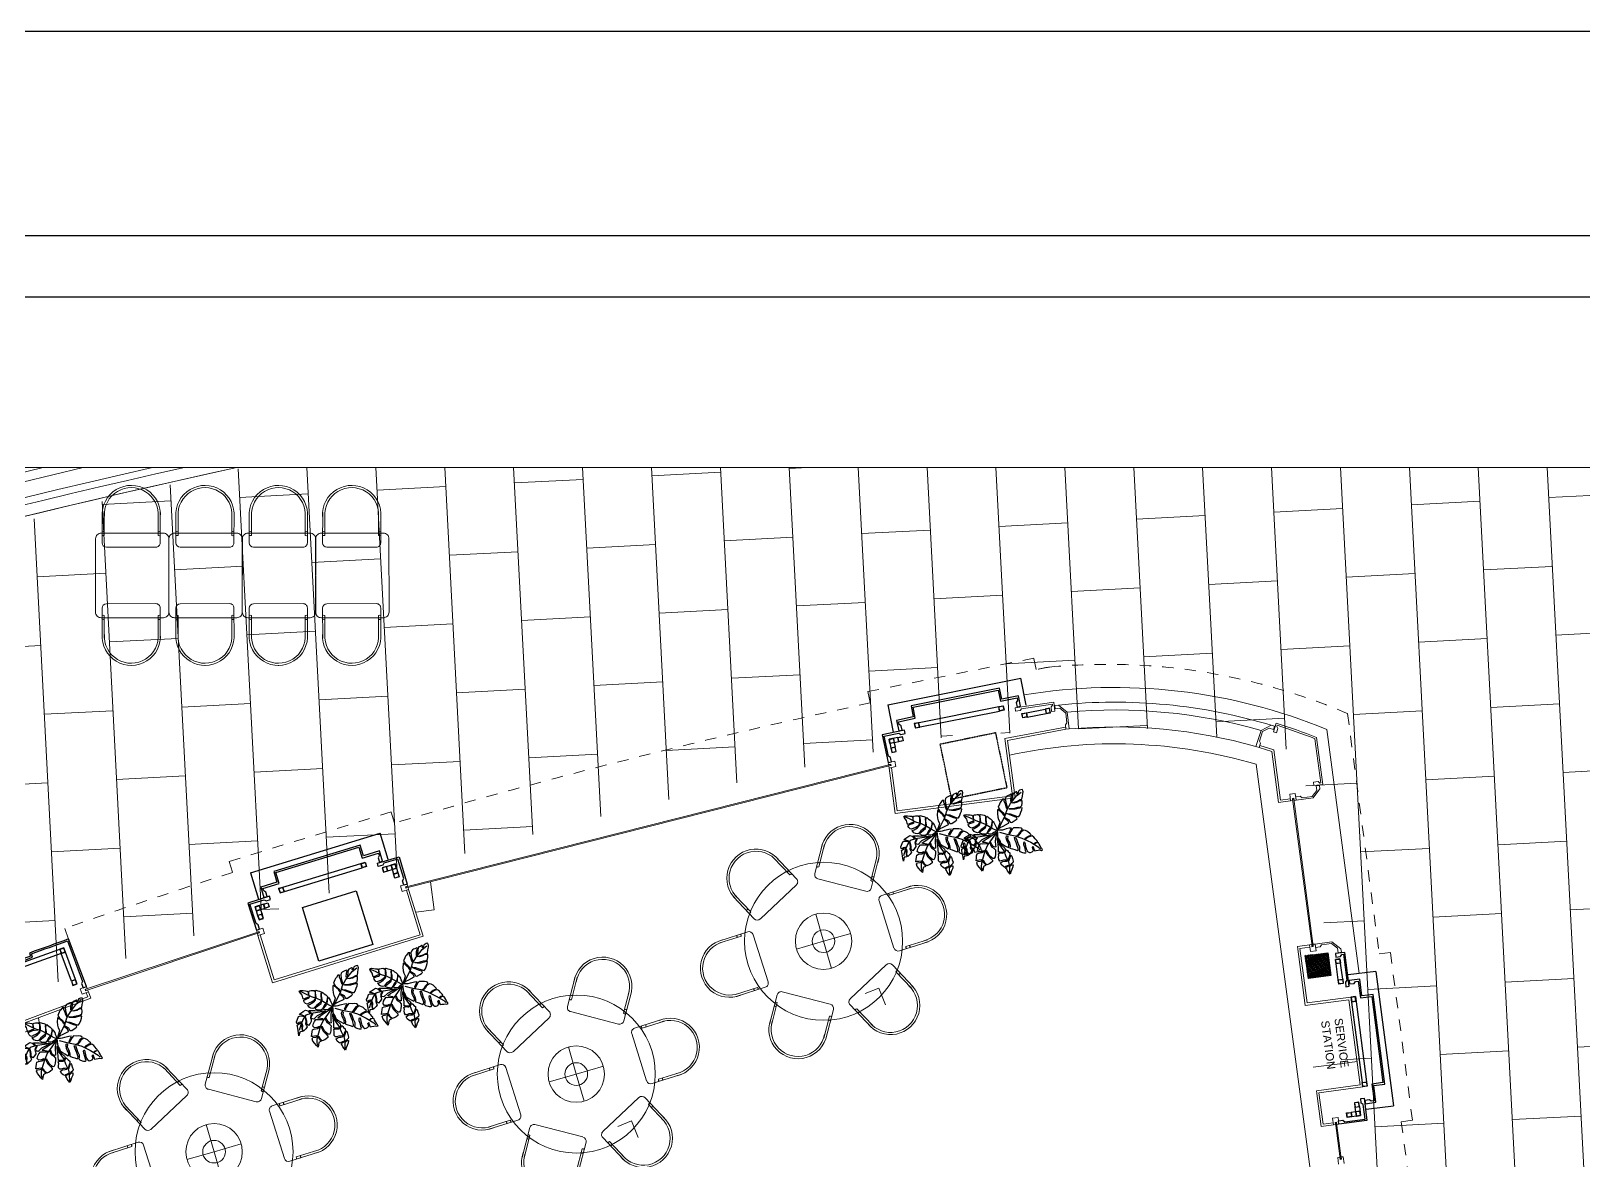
# Model space of a CAD drawing. Header units: millimetres. Extents: x 9159 to 17971, y 10368 to 13314.
# Drawn here: x 14891 to 16267, y 12313 to 13314 of the extents above; entities that cross this region are included whole.
import ezdxf

# ---------------------------------------------------------------- set-up
doc = ezdxf.new("R2010")
doc.units = ezdxf.units.MM
doc.header["$LTSCALE"] = 5
for name, pattern in [('A07 BIRINCI BODRUM KAT PLANI (-7.00)$0$HIDDEN', [0.375, 0.25, -0.125]), ('DUZ', [0]), ('XKITLINE02', [4, 2, -2])]:
    doc.linetypes.add(name, pattern=pattern)
for name, color, linetype, lineweight in [('50 ye 50 kolonlar', 6, 'Continuous', 30), ('ALCIPANEL', 94, 'Continuous', 18), ('anted', 10, 'Continuous', 0), ('Ar-WALL-GYPS', 40, 'Continuous', 0), ('Ar-WINDOW-GLASS', 124, 'Continuous', 5), ('AR-WINDOW-PROFILE', 154, 'Continuous', 13), ('Auto-AhsapMobilya', 34, 'Continuous', 20), ('Auto-Tefris', 32, 'Continuous', 18), ('BEYAZ', 250, 'Continuous', 5), ('FIBROBETON', 1, 'Continuous', 18), ('GRİ', 253, 'Continuous', 5), ('I KOLON', 7, 'Continuous', 25), ('kesit', 7, 'Continuous', 0), ('REV_KLDRM', 25, 'DUZ', 0), ('S-Fibrobeton', 26, 'Continuous', 25), ('S-Karkas', 48, 'Continuous', 25), ('S-Ölçü', 140, 'Continuous', 5), ('SAF_DOSEME-SERAMIK2', 35, 'Continuous', 0), ('SAF_DOSEME-TAS3', 251, 'Continuous', 0), ('SİLME  İZ', 42, 'Continuous', 0), ('YAZI', 250, 'Continuous', 30), ('YOL', 87, 'Continuous', 0)]:
    doc.layers.add(name, color=color, linetype=linetype, lineweight=lineweight)
doc.layers.add('VİTRACONT', color=1, linetype='Continuous')
doc.layers.add('yesil', color=7, linetype='Continuous', true_color=0x6e7e3e)

# ---------------------------------------------------------------- blocks, each defined once
blk = doc.blocks.new('kln2')
at = {"layer": 'S-Fibrobeton'}
blk.add_line((-2307.9, -9774.3, 0), (-2420.9, -9814.8, 0), dxfattribs=at)
blk.add_lwpolyline([(-2328.4, -9776.4), (-2331.7, -9767), (-2317.6, -9761.9), (-2320.8, -9753), (-2323.6, -9754), (-2322.3, -9757.8), (-2320.4, -9758.7), (-2319.5, -9761), (-2333.7, -9766.1), (-2330.3, -9775.5), (-2402.8, -9801.4), (-2406.2, -9792), (-2420.3, -9797.1), (-2421.1, -9794.7), (-2420.2, -9792.8), (-2421.6, -9789), (-2424.4, -9790.1), (-2421.2, -9799), (-2407.1, -9793.9), (-2403.7, -9803.4)], close=True, dxfattribs=at)
at = {"layer": 'S-Fibrobeton', "elevation": 0}
for points in [[(-2307.9, -9774.3), (-2316.1, -9751.2)], [(-2429.1, -9791.7), (-2420.9, -9814.8)]]:
    blk.add_lwpolyline(points, dxfattribs=at)
at = {"layer": 'S-Karkas', "elevation": 0}
for points in [[(-2334.9, -9757.6), (-2406.6, -9783.3)], [(-2333.5, -9761.4), (-2405.3, -9787.1)]]:
    blk.add_lwpolyline(points, dxfattribs=at)
for points in [[(-2334.9, -9757.6), (-2338.7, -9759), (-2337.3, -9762.7), (-2333.5, -9761.4)], [(-2335, -9757.9), (-2338.4, -9759.1), (-2337.2, -9762.5), (-2333.8, -9761.3)], [(-2410.4, -9784.7), (-2406.6, -9783.3), (-2405.3, -9787.1), (-2409, -9788.4)], [(-2410.1, -9784.8), (-2406.7, -9783.6), (-2405.5, -9786.9), (-2408.9, -9788.2)]]:
    blk.add_lwpolyline(points, close=True, dxfattribs=at)
blk = doc.blocks.new('asdasd')
at = {"layer": 'S-Fibrobeton'}
blk.add_lwpolyline([(-4008.7, -9129.7), (-4027.4, -9136.9), (-4018.4, -9160.3), (-4015.6, -9159.2), (-4017, -9155.5), (-4019, -9154.6), (-4025.5, -9137.8), (-4013.3, -9133.1), (-4011.4, -9134), (-4007.6, -9132.5)], close=True, dxfattribs=at)
at = {"layer": 'S-Karkas'}
for points in [[(-4013.4, -9136.9), (-4020.9, -9139.8), (-4018.1, -9147.3)], [(-4012, -9140.7), (-4015.8, -9142.1), (-4014.3, -9145.9)]]:
    blk.add_lwpolyline(points, dxfattribs=at)
for points in [[(-4020.9, -9139.8), (-4017.2, -9138.4), (-4015.8, -9142.1), (-4019.5, -9143.5)], [(-4020.7, -9139.9), (-4017.3, -9138.6), (-4016, -9142), (-4019.4, -9143.3)], [(-4018.1, -9147.3), (-4016.6, -9151), (-4012.9, -9149.6), (-4014.3, -9145.9)], [(-4017.8, -9147.4), (-4016.5, -9150.8), (-4013.1, -9149.5), (-4014.4, -9146.1)], [(-4013.4, -9136.9), (-4009.7, -9135.5), (-4008.3, -9139.2), (-4012, -9140.7)], [(-4013.2, -9137), (-4009.8, -9135.7), (-4008.5, -9139.1), (-4011.9, -9140.4)]]:
    blk.add_lwpolyline(points, close=True, dxfattribs=at)
blk = doc.blocks.new('kln3')
at = {"layer": 'S-Fibrobeton'}
blk.add_lwpolyline([(-4170.3, -9063), (-4169.6, -9066.3), (-4160.8, -9064.5), (-4161.4, -9061.3, 0.000641), (-4128.1, -9054.5), (-4120, -9091.9), (-4121.1, -9093.7), (-4120.3, -9097.6), (-4117.3, -9097), (-4126.9, -9053, -0.000715), (-4163.1, -9060.4), (-4162.5, -9063.3), (-4168.4, -9064.5), (-4169, -9061.6, -0.000715), (-4205.3, -9068.8), (-4195.8, -9112.8), (-4192.8, -9112.2), (-4193.7, -9108.2), (-4195.5, -9107.1), (-4203.6, -9069.6, 0.000641), (-4170.3, -9063)], format="xyb", dxfattribs=at)
at = {"layer": 'S-Karkas'}
for points in [[(-4193.8, -9072.5), (-4136, -9060.9)], [(-4135.2, -9064.9), (-4193, -9076.5)], [(-4129.8, -9090.3), (-4135.2, -9064.9)], [(-4125.9, -9089.5), (-4131.3, -9064.1)], [(-4191.5, -9102.7), (-4196.9, -9077.3)], [(-4187.6, -9101.9), (-4193, -9076.5)]]:
    blk.add_lwpolyline(points, dxfattribs=at)
for points in [[(-4135.2, -9064.9), (-4131.3, -9064.1), (-4132.1, -9060.2), (-4136, -9060.9)], [(-4135.1, -9064.6), (-4131.6, -9063.9), (-4132.2, -9060.4), (-4135.8, -9061.1)], [(-4193, -9076.5), (-4196.9, -9077.3), (-4197.7, -9073.4), (-4193.8, -9072.5)], [(-4193.2, -9076.3), (-4196.8, -9077), (-4197.5, -9073.5), (-4194, -9072.8)], [(-4129.1, -9094.2), (-4125.2, -9093.5), (-4125.9, -9089.5), (-4129.8, -9090.3)], [(-4128.9, -9094), (-4125.4, -9093.3), (-4126.1, -9089.8), (-4129.6, -9090.5)], [(-4190.8, -9106.6), (-4186.8, -9105.8), (-4187.6, -9101.9), (-4191.5, -9102.7)], [(-4190.6, -9106.4), (-4187.1, -9105.7), (-4187.8, -9102.2), (-4191.3, -9102.8)]]:
    blk.add_lwpolyline(points, close=True, dxfattribs=at)
blk = doc.blocks.new('A$C6F62438A')
at = {"layer": 'I KOLON', "linetype": 'ByBlock', "ltscale": 0.2}
h = blk.add_hatch(dxfattribs=at)
h.set_pattern_fill('ANSI36', color=0, scale=0.003, angle=-1.4967)
h.set_pattern_definition([(43.50327750082, (-539004.474258, -4528950.979241), (0.005533455126696, 0.018383517778797), [0.0238125, -0.0047625, 0, -0.0047625])])
h.paths.add_polyline_path([(0, -0.001), (0.005, 0.199), (0.205, 0.194), (0.2, -0.006)])
at = {"color": 5, "linetype": 'ByBlock', "ltscale": 0.2}
blk.add_line((0.15, -0.008), (0.15, -0.009), dxfattribs=at)
at = {"layer": 'I KOLON', "color": 0, "linetype": 'ByBlock', "ltscale": 0.2}
for p, q in [((0, -0.001), (0.005, 0.199)), ((0.005, 0.199), (0.205, 0.194)), ((0.205, 0.194), (0.2, -0.006)), ((0, 0), (0.001, 0.025)), ((0.2, -0.006), (0, -0.001))]:
    blk.add_line(p, q, dxfattribs=at)
blk = doc.blocks.new('RT2')
at = {"layer": 'Auto-Tefris'}
for p, q in [((142.9, -17093.6), (115, -17118.6)), ((137.9, -17101.6), (116.8, -17120.5)), ((190.6, -17139), (150.3, -17094)), ((162.7, -17171), (190.2, -17146.5)), ((114.3, -17166.7), (114.4, -17166.8)), ((114.4, -17166.8), (114.3, -17166.7)), ((161.1, -17169), (181.7, -17150.5))]:
    blk.add_line(p, q, dxfattribs=at)
for centre, radius, start, end in [((146.4, -17097.5), 5.25, 41.8311, 131.8311), ((131.5, -17105.6), 2.58, 11.2162, 72.446), ((135.4, -17102.1), 2.58, 11.2162, 72.446), ((140.8, -17143), 35.6, 127.0222, 315.6258), ((140.8, -17143), 32.9, 127.0222, 315.6258), ((186.7, -17142.6), 5.25, 311.8311, 41.8311), ((177, -17156.5), 2.58, 11.2162, 72.446), ((180.9, -17153), 2.58, 11.2162, 72.446)]:
    blk.add_arc(centre, radius, start, end, dxfattribs=at)
blk = doc.blocks.new('gfdgfwe')
at = {"layer": 'Auto-AhsapMobilya'}
blk.add_lwpolyline([(160010.9, -77794.1), (160031.9, -77743.3, 0.414214), (160029.2, -77736.8), (159969.2, -77711.9, 0.414214), (159962.7, -77714.6), (159941.6, -77765.4, 0.414214), (159944.3, -77772), (160004.4, -77796.8, 0.414214)], format="xyb", close=True, dxfattribs=at)
blk = doc.blocks.new('A$C2F3B726D')
for p, q in [((-0.232, 0.073), (-0.27, 0.083)), ((-0.183, 0.057), (-0.232, 0.073)), ((-0.141, 0.05), (-0.183, 0.057)), ((-0.109, 0.041), (-0.141, 0.05)), ((-0.056, 0.02), (-0.109, 0.041)), ((-0.023, 0.009), (-0.056, 0.02))]:
    blk.add_line(p, q)
for points in [[(0.12, 0.338), (0.108, 0.334), (0.101, 0.329), (0.093, 0.322), (0.092, 0.312), (0.09, 0.298), (0.085, 0.299), (0.085, 0.31), (0.082, 0.315), (0.078, 0.314), (0.069, 0.306), (0.059, 0.301), (0.055, 0.293), (0.055, 0.276), (0.055, 0.253), (0.055, 0.24), (0.051, 0.236), (0.049, 0.243), (0.047, 0.266), (0.049, 0.289), (0.044, 0.292), (0.032, 0.283), (0.023, 0.278), (0.014, 0.272), (0.008, 0.263), (0.006, 0.249), (0.013, 0.227), (0.021, 0.208), (0.031, 0.189), (0.03, 0.181), (0.025, 0.185), (0.02, 0.196), (0.012, 0.212), (0, 0.233), (-0.002, 0.247), (-0.014, 0.245), (-0.023, 0.227), (-0.028, 0.218), (-0.031, 0.206), (-0.038, 0.182), (-0.022, 0.165), (-0.008, 0.157), (0.01, 0.144), (0.016, 0.133), (0.018, 0.125), (0.013, 0.129), (0.005, 0.14), (-0.011, 0.15), (-0.029, 0.162), (-0.037, 0.165), (-0.038, 0.158), (-0.035, 0.135), (-0.029, 0.11), (-0.021, 0.092), (-0.009, 0.076), (-0.009, 0.063), (-0.017, 0.02), (0.001, 0.037), (0.021, 0.05), (0.057, 0.077), (0.057, 0.08), (0.048, 0.093), (0.026, 0.105), (0.021, 0.116), (0.029, 0.112), (0.053, 0.103), (0.067, 0.086), (0.076, 0.086), (0.078, 0.085), (0.081, 0.088), (0.096, 0.101), (0.108, 0.111), (0.114, 0.119), (0.108, 0.128), (0.09, 0.131), (0.069, 0.135), (0.043, 0.141), (0.032, 0.145), (0.036, 0.146), (0.057, 0.147), (0.085, 0.141), (0.114, 0.135), (0.124, 0.136), (0.13, 0.148), (0.134, 0.171), (0.138, 0.189), (0.138, 0.204), (0.121, 0.2), (0.09, 0.186), (0.064, 0.182), (0.046, 0.18), (0.047, 0.186), (0.066, 0.187), (0.085, 0.194), (0.107, 0.204), (0.126, 0.21), (0.134, 0.22), (0.134, 0.237), (0.131, 0.256), (0.111, 0.252), (0.095, 0.24), (0.073, 0.23), (0.06, 0.23), (0.075, 0.237), (0.098, 0.248), (0.116, 0.262), (0.128, 0.266), (0.128, 0.289), (0.128, 0.309), (0.128, 0.322), (0.124, 0.329)], [(-0.278, 0.085), (-0.271, 0.09), (-0.263, 0.093), (-0.25, 0.093), (-0.233, 0.094), (-0.22, 0.095), (-0.213, 0.09), (-0.21, 0.08), (-0.207, 0.068), (-0.202, 0.067), (-0.205, 0.076), (-0.207, 0.087), (-0.206, 0.097), (-0.202, 0.099), (-0.192, 0.102), (-0.182, 0.105), (-0.174, 0.106), (-0.163, 0.099), (-0.159, 0.081), (-0.157, 0.067), (-0.154, 0.055), (-0.148, 0.057), (-0.152, 0.075), (-0.157, 0.092), (-0.161, 0.103), (-0.162, 0.108), (-0.159, 0.11), (-0.144, 0.108), (-0.131, 0.107), (-0.119, 0.105), (-0.118, 0.089), (-0.114, 0.07), (-0.11, 0.055), (-0.109, 0.046), (-0.104, 0.042), (-0.102, 0.047), (-0.106, 0.063), (-0.111, 0.078), (-0.113, 0.091), (-0.109, 0.103), (-0.102, 0.1), (-0.093, 0.093), (-0.081, 0.088), (-0.067, 0.078), (-0.065, 0.06), (-0.067, 0.039), (-0.064, 0.026), (-0.061, 0.032), (-0.061, 0.042), (-0.062, 0.056), (-0.061, 0.064), (-0.062, 0.071), (-0.058, 0.071), (-0.052, 0.065), (-0.042, 0.053), (-0.036, 0.042), (-0.027, 0.029), (-0.019, 0.014), (-0.028, 0.002), (-0.04, -0.008), (-0.048, -0.017), (-0.058, -0.022), (-0.073, -0.024), (-0.083, -0.021), (-0.081, -0.012), (-0.072, 0.002), (-0.067, 0.011), (-0.067, 0.017), (-0.076, 0.017), (-0.081, 0.008), (-0.088, -0.015), (-0.093, -0.025), (-0.099, -0.03), (-0.111, -0.031), (-0.126, -0.031), (-0.136, -0.03), (-0.142, -0.022), (-0.134, -0.01), (-0.118, 0.007), (-0.106, 0.02), (-0.104, 0.031), (-0.108, 0.035), (-0.115, 0.022), (-0.126, 0.01), (-0.137, 0), (-0.146, -0.014), (-0.152, -0.024), (-0.16, -0.027), (-0.174, -0.026), (-0.185, -0.023), (-0.2, -0.008), (-0.188, -0.001), (-0.166, 0.018), (-0.156, 0.03), (-0.151, 0.038), (-0.15, 0.046), (-0.157, 0.044), (-0.164, 0.031), (-0.178, 0.017), (-0.191, 0.01), (-0.206, 0), (-0.218, 0.002), (-0.227, 0.009), (-0.233, 0.016), (-0.236, 0.025), (-0.22, 0.035), (-0.205, 0.043), (-0.196, 0.052), (-0.201, 0.055), (-0.212, 0.048), (-0.222, 0.042), (-0.236, 0.032), (-0.242, 0.033), (-0.245, 0.041), (-0.253, 0.059), (-0.264, 0.07), (-0.275, 0.081)], [(0.335, -0.08), (0.328, -0.072), (0.32, -0.064), (0.313, -0.053), (0.304, -0.042), (0.298, -0.034), (0.288, -0.034), (0.278, -0.038), (0.268, -0.049), (0.267, -0.044), (0.274, -0.034), (0.288, -0.031), (0.288, -0.024), (0.282, -0.018), (0.268, -0.007), (0.257, 0.002), (0.243, 0.01), (0.229, 0.004), (0.216, -0.003), (0.207, -0.012), (0.2, -0.021), (0.193, -0.018), (0.202, -0.007), (0.211, 0.001), (0.222, 0.008), (0.229, 0.012), (0.234, 0.018), (0.226, 0.023), (0.205, 0.037), (0.189, 0.042), (0.176, 0.044), (0.158, 0.027), (0.151, 0.01), (0.14, -0.006), (0.131, -0.005), (0.142, 0.006), (0.148, 0.023), (0.157, 0.036), (0.164, 0.045), (0.163, 0.051), (0.153, 0.055), (0.138, 0.055), (0.121, 0.052), (0.098, 0.049), (0.09, 0.037), (0.081, 0.015), (0.077, -0.004), (0.072, 0.006), (0.079, 0.028), (0.083, 0.036), (0.085, 0.041), (0.082, 0.044), (0.066, 0.04), (0.046, 0.032), (0.034, 0.027), (0.019, 0.02), (0.008, 0.017), (-0.019, 0.013), (-0.014, -0.006), (-0.009, -0.032), (-0.001, -0.047), (0.011, -0.06), (0.019, -0.075), (0.036, -0.084), (0.055, -0.092), (0.083, -0.101), (0.086, -0.095), (0.083, -0.079), (0.072, -0.065), (0.062, -0.05), (0.056, -0.032), (0.055, -0.018), (0.06, -0.016), (0.065, -0.019), (0.065, -0.038), (0.077, -0.055), (0.085, -0.066), (0.093, -0.087), (0.094, -0.103), (0.113, -0.106), (0.132, -0.109), (0.151, -0.114), (0.156, -0.108), (0.155, -0.097), (0.142, -0.071), (0.133, -0.055), (0.125, -0.042), (0.116, -0.022), (0.123, -0.018), (0.135, -0.038), (0.146, -0.06), (0.162, -0.083), (0.165, -0.099), (0.164, -0.112), (0.171, -0.118), (0.191, -0.122), (0.2, -0.123), (0.215, -0.121), (0.218, -0.116), (0.211, -0.105), (0.205, -0.087), (0.193, -0.065), (0.19, -0.051), (0.19, -0.042), (0.195, -0.043), (0.2, -0.055), (0.207, -0.074), (0.216, -0.095), (0.227, -0.108), (0.242, -0.114), (0.25, -0.112), (0.261, -0.105), (0.268, -0.094), (0.258, -0.074), (0.263, -0.066), (0.267, -0.078), (0.274, -0.089), (0.279, -0.096), (0.289, -0.092), (0.304, -0.088), (0.313, -0.084), (0.326, -0.085)], [(-0.231, -0.241), (-0.238, -0.221), (-0.244, -0.203), (-0.253, -0.176), (-0.256, -0.166), (-0.241, -0.151), (-0.23, -0.146), (-0.228, -0.14), (-0.235, -0.141), (-0.245, -0.145), (-0.253, -0.153), (-0.261, -0.153), (-0.265, -0.141), (-0.261, -0.128), (-0.256, -0.101), (-0.248, -0.096), (-0.231, -0.093), (-0.216, -0.094), (-0.212, -0.091), (-0.218, -0.089), (-0.238, -0.085), (-0.25, -0.085), (-0.248, -0.079), (-0.239, -0.071), (-0.226, -0.06), (-0.212, -0.047), (-0.194, -0.05), (-0.179, -0.061), (-0.167, -0.062), (-0.173, -0.057), (-0.185, -0.052), (-0.185, -0.045), (-0.175, -0.043), (-0.143, -0.038), (-0.088, -0.034), (-0.061, -0.032), (-0.089, -0.052), (-0.12, -0.074), (-0.141, -0.103), (-0.158, -0.102), (-0.162, -0.088), (-0.155, -0.068), (-0.158, -0.065), (-0.166, -0.079), (-0.167, -0.097), (-0.161, -0.11), (-0.157, -0.122), (-0.163, -0.138), (-0.173, -0.155), (-0.187, -0.147), (-0.191, -0.125), (-0.2, -0.102), (-0.207, -0.097), (-0.203, -0.112), (-0.197, -0.13), (-0.196, -0.146), (-0.188, -0.158), (-0.181, -0.167), (-0.188, -0.182), (-0.197, -0.195), (-0.203, -0.203), (-0.212, -0.19), (-0.215, -0.164), (-0.222, -0.151), (-0.224, -0.161), (-0.218, -0.186), (-0.215, -0.197), (-0.209, -0.207), (-0.223, -0.211), (-0.23, -0.213)], [(-0.009, -0.043), (0.009, -0.078), (0.026, -0.089), (0.056, -0.109), (0.061, -0.117), (0.061, -0.123), (0.058, -0.134), (0.063, -0.139), (0.067, -0.126), (0.071, -0.119), (0.079, -0.124), (0.086, -0.131), (0.099, -0.138), (0.102, -0.153), (0.099, -0.167), (0.096, -0.183), (0.098, -0.196), (0.104, -0.19), (0.104, -0.179), (0.107, -0.163), (0.11, -0.155), (0.116, -0.16), (0.124, -0.177), (0.133, -0.195), (0.132, -0.207), (0.121, -0.22), (0.11, -0.234), (0.118, -0.233), (0.125, -0.223), (0.136, -0.221), (0.137, -0.238), (0.132, -0.258), (0.128, -0.276), (0.124, -0.294), (0.101, -0.273), (0.094, -0.261), (0.088, -0.256), (0.091, -0.245), (0.101, -0.239), (0.104, -0.231), (0.094, -0.236), (0.083, -0.243), (0.079, -0.25), (0.067, -0.245), (0.054, -0.237), (0.043, -0.222), (0.057, -0.209), (0.075, -0.204), (0.088, -0.201), (0.088, -0.194), (0.075, -0.197), (0.06, -0.199), (0.045, -0.207), (0.036, -0.209), (0.026, -0.199), (0.022, -0.182), (0.022, -0.171), (0.017, -0.157), (0.025, -0.149), (0.044, -0.148), (0.053, -0.146), (0.053, -0.141), (0.044, -0.143), (0.025, -0.144), (0.016, -0.146), (0.011, -0.117), (0.004, -0.089), (-0.006, -0.059)]]:
    blk.add_lwpolyline(points, close=True)
for points in [[(-0.006, 0.035), (0.023, 0.122), (0.031, 0.174), (0.049, 0.223), (0.085, 0.286), (0.115, 0.318)], [(0, 0), (0.057, -0.006), (0.12, -0.008), (0.171, -0.017), (0.24, -0.038), (0.3, -0.063), (0.318, -0.075)], [(-0.085, -0.04), (-0.122, -0.051), (-0.167, -0.065), (-0.205, -0.083), (-0.22, -0.115), (-0.23, -0.159), (-0.235, -0.202)], [(-0.02, -0.001), (-0.021, -0.026), (-0.022, -0.049), (-0.02, -0.072), (-0.014, -0.096), (-0.011, -0.111), (-0.017, -0.114), (-0.033, -0.108), (-0.043, -0.097), (-0.051, -0.083), (-0.058, -0.088), (-0.052, -0.099), (-0.041, -0.114), (-0.023, -0.121), (-0.008, -0.133), (-0.006, -0.15), (-0.004, -0.167), (-0.005, -0.183), (-0.01, -0.197), (-0.02, -0.198), (-0.046, -0.182), (-0.06, -0.164), (-0.073, -0.147), (-0.078, -0.153), (-0.07, -0.168), (-0.057, -0.183), (-0.034, -0.2), (-0.02, -0.211), (-0.019, -0.222), (-0.029, -0.233), (-0.038, -0.241), (-0.055, -0.251), (-0.07, -0.242), (-0.082, -0.226), (-0.091, -0.224), (-0.088, -0.233), (-0.074, -0.244), (-0.062, -0.253), (-0.064, -0.257), (-0.078, -0.267), (-0.079, -0.286), (-0.079, -0.303), (-0.092, -0.292), (-0.106, -0.28), (-0.123, -0.265), (-0.131, -0.248), (-0.127, -0.238), (-0.107, -0.232), (-0.096, -0.227), (-0.1, -0.221), (-0.117, -0.227), (-0.13, -0.23), (-0.139, -0.233), (-0.139, -0.215), (-0.14, -0.197), (-0.139, -0.182), (-0.129, -0.175), (-0.104, -0.167), (-0.094, -0.159), (-0.091, -0.151), (-0.099, -0.155), (-0.11, -0.162), (-0.127, -0.165), (-0.14, -0.155), (-0.139, -0.135), (-0.133, -0.12), (-0.125, -0.103), (-0.113, -0.102), (-0.088, -0.097), (-0.071, -0.096), (-0.076, -0.092), (-0.091, -0.091), (-0.11, -0.092), (-0.114, -0.088), (-0.108, -0.082), (-0.096, -0.071), (-0.082, -0.058), (-0.02, -0.001)], [(-0.026, -0.012), (-0.046, -0.054), (-0.071, -0.103), (-0.085, -0.153), (-0.092, -0.2), (-0.097, -0.245), (-0.094, -0.272), (-0.085, -0.292)], [(0.006, -0.082), (0.053, -0.13), (0.071, -0.162), (0.1, -0.204), (0.111, -0.24), (0.119, -0.283)]]:
    blk.add_lwpolyline(points)
for radius, start, end in [(0.152, 66.8462, 69.1635), (0.152, 207.3985, 208.1983), (0.11, 197.9998, 201.2591), (0.11, 239.4978, 242.4297), (0.11, 256.133, 263.4421)]:
    blk.add_arc((-0.022, 0.003), radius, start, end)

msp = doc.modelspace()

# ---------------------------------------------------------------- linework, layer by layer
at = {"layer": '50 ye 50 kolonlar', "color": 6, "linetype": 'A07 BIRINCI BODRUM KAT PLANI (-7.00)$0$HIDDEN', "ltscale": 0.2}
msp.add_lwpolyline([(15696.86, 12682.23), (15745.82, 12692.36), (15755.94, 12643.39), (15706.98, 12633.27)], close=True, dxfattribs=at)
msp.add_lwpolyline([(15696.86, 12682.23), (15745.82, 12692.36), (15755.94, 12643.39), (15706.98, 12633.27)], close=True, dxfattribs=at)
at = {"layer": '50 ye 50 kolonlar', "color": 6}
msp.add_lwpolyline([(15131.75, 12537.53), (15179.53, 12552.27), (15194.26, 12504.49), (15146.49, 12489.76)], close=True, dxfattribs=at)
msp.add_lwpolyline([(15131.75, 12537.53), (15179.53, 12552.27), (15194.26, 12504.49), (15146.49, 12489.76)], close=True, dxfattribs=at)
at = {"layer": 'ALCIPANEL'}
for p, q in [((15807.99, 12697.25), (15754.23, 12687.04)), ((15760.91, 12636.33, 2.95), (15754.23, 12687.04, -16.77)), ((15808.23, 12695.26), (15756.46, 12685.43)), ((15763.15, 12634.61, 3.72), (15756.46, 12685.43, -16.04)), ((15990.55, 12675.57), (15979.44, 12679.06)), ((15992.37, 12677.09), (15980.04, 12680.97)), ((15990.55, 12675.57, 0), (15996.52, 12630.38, 0)), ((15992.37, 12677.09), (15998.24, 12632.62)), ((15657.08, 12620.65, 15.67), (15651.78, 12660.94, 0)), ((15658.81, 12622.89, 14.9), (15653.76, 12661.2, 0)), ((15976.92, 12664.25, 0), (16055.66, 12073.2, 0)), ((15763.15, 12634.61, 4.19), (15657.08, 12620.65, -37.06)), ((15760.91, 12636.33, 3.42), (15658.81, 12622.89, -36.29)), ((16007.31, 12631.8), (15996.52, 12630.38)), ((16007.05, 12633.78), (15998.24, 12632.62)), ((15224, 12552.79), (15236.2, 12513.24)), ((15225.91, 12553.38), (15238.7, 12511.92)), ((15092.44, 12512.64), (15105.35, 12470.79)), ((15094.35, 12513.23), (15106.67, 12473.29)), ((15238.7, 12511.92), (15105.35, 12470.79)), ((15236.2, 12513.24), (15106.67, 12473.29)), ((16024.09, 12504.35), (16013.27, 12502.93)), ((16013.27, 12502.93), (16020.19, 12450.54, 0)), ((16024.35, 12502.37), (16015.51, 12501.21)), ((16015.51, 12501.21), (16021.91, 12452.79)), ((14944.25, 12457), (14869.29, 12429.06)), ((14941.68, 12458.17), (14870.47, 12431.63)), ((14940.28, 12461.92), (14941.68, 12458.17)), ((14942.16, 12462.62), (14944.25, 12457)), ((16058.99, 12455.67, 0), (16020.19, 12450.54, 0)), ((16060.71, 12457.92, 0), (16021.91, 12452.79)), ((16058.99, 12455.67, 0), (16068.93, 12380.14, 0)), ((16060.71, 12457.92, 0), (16071.17, 12378.42, 0)), ((16068.93, 12380.14, 0), (16030.17, 12375.02)), ((16030.17, 12375.02), (16034.36, 12343.31)), ((16071.17, 12378.42, 0), (16032.42, 12373.3, 0)), ((16032.42, 12373.3, 0), (16036.09, 12345.56)), ((16045.22, 12344.74), (16034.36, 12343.31)), ((16044.95, 12346.72), (16036.09, 12345.56))]:
    msp.add_line(p, q, dxfattribs=at)
at = {"layer": 'anted', "ltscale": 3}
msp.add_lwpolyline([(16744.25, 12927.16), (16744.25, 10608.73), (13273.39, 10608.73), (13273.39, 12927.16)], close=True, dxfattribs=at)
msp.add_lwpolyline([(16744.25, 12927.16), (16744.25, 10608.73), (13273.39, 10608.73), (13273.39, 12927.16)], close=True, dxfattribs=at)
at = {"layer": 'Ar-WALL-GYPS'}
for p, q in [((16020.44, 12494.44), (16023.05, 12474.69)), ((16025.97, 12504.6), (16024.09, 12504.35))]:
    msp.add_line(p, q, dxfattribs=at)
at = {"layer": 'Ar-WINDOW-GLASS'}
for p, q in [((15652.63, 12664.17, 0), (15223.63, 12555.82, 0)), ((15652.84, 12663.19, 0), (15223.92, 12554.86, 0)), ((15652.63, 12664.17, 0), (15652.84, 12663.19, 0)), ((16010.1, 12633.68), (16009.1, 12633.55)), ((16009.1, 12633.55), (16026.27, 12503.13)), ((16010.1, 12633.68), (16027.26, 12503.26)), ((15223.92, 12554.86, 0), (15223.63, 12555.82)), ((15093.04, 12515.93), (14939.71, 12464.89)), ((14940.06, 12463.95), (15093.32, 12514.97)), ((15093.32, 12514.97), (15093.04, 12515.93)), ((16027.26, 12503.26), (16026.27, 12503.13)), ((14939.71, 12464.89), (14940.06, 12463.95)), ((16047.99, 12346.62), (16047, 12346.49)), ((16051.18, 12314.73), (16047, 12346.49)), ((16047.99, 12346.62), (16052.17, 12314.86)), ((16052.17, 12314.86), (16051.18, 12314.73))]:
    msp.add_line(p, q, dxfattribs=at)
at = {"layer": 'AR-WINDOW-PROFILE'}
msp.add_line((16052.34, 12314.38), (16051.15, 12314.22), dxfattribs=at)
at = {"layer": 'AR-WINDOW-PROFILE', "elevation": 0}
msp.add_lwpolyline([(15656.62, 12667.07), (15650.75, 12665.83), (15651.14, 12663.97), (15653.1, 12664.39), (15653.35, 12663.21), (15651.39, 12662.8), (15651.78, 12660.94), (15657.65, 12662.18), (15656.62, 12667.07)], close=True, dxfattribs=at)
at = {"layer": 'AR-WINDOW-PROFILE'}
for points in [[(16011.49, 12638.4), (16012.27, 12632.45), (16010.39, 12632.21), (16010.13, 12634.19), (16008.94, 12634.03), (16009.2, 12632.05), (16007.31, 12631.8), (16006.53, 12637.75), (16011.49, 12638.4)], [(15220.16, 12551.69), (15225.91, 12553.38), (15225.38, 12555.2), (15223.46, 12554.64), (15223.12, 12555.79), (15225.04, 12556.35), (15224.5, 12558.18), (15218.75, 12556.48), (15220.16, 12551.69)], [(15098.2, 12514.33), (15092.44, 12512.64), (15091.91, 12514.46), (15093.83, 12515.03), (15093.49, 12516.18), (15091.57, 12515.62), (15091.03, 12517.44), (15096.79, 12519.13), (15098.2, 12514.33)], [(16029.83, 12499.06), (16029.05, 12505), (16027.16, 12504.76), (16027.42, 12502.77), (16026.23, 12502.62), (16025.97, 12504.6), (16024.09, 12504.35), (16024.87, 12498.4), (16029.83, 12499.06)], [(14936.54, 12460.52), (14942.16, 12462.62), (14941.49, 12464.4), (14939.62, 12463.7), (14939.2, 12464.82), (14941.08, 12465.52), (14940.41, 12467.3), (14934.79, 12465.21), (14936.54, 12460.52)], [(16049.39, 12351.34), (16050.17, 12345.39), (16048.29, 12345.14), (16048.03, 12347.13), (16046.84, 12346.97), (16047.1, 12344.99), (16045.22, 12344.74), (16044.43, 12350.69), (16049.39, 12351.34)]]:
    msp.add_lwpolyline(points, close=True, dxfattribs=at)
msp.add_lwpolyline([(16054.74, 12310.66), (16053.96, 12316.61), (16052.08, 12316.36), (16052.34, 12314.38), (16051.15, 12314.22), (16050.89, 12316.21), (16049, 12315.96), (16049.79, 12310.01)], dxfattribs=at)
at = {"layer": 'BEYAZ'}
for p, q in [((16027.43, 12395.8), (16053.18, 12399.19)), ((16053.18, 12399.19), (16066.2, 12400.9))]:
    msp.add_line(p, q, dxfattribs=at)
for points in [[(15232.15, 12533.18), (15248.53, 12535.34), (15245.25, 12560.24)], [(15630.26, 12461.15), (15642.45, 12466), (15648.37, 12451.13)], [(15411.14, 12343.5), (15423.33, 12348.35), (15429.24, 12333.48)]]:
    msp.add_lwpolyline(points, dxfattribs=at)
at = {"layer": 'FIBROBETON'}
msp.add_line((16030.29, 12688.02), (16035.76, 12646.43), dxfattribs=at)
for points in [[(16067.91, 12478.86), (16039.44, 12695.1, 0.13964), (15771.09, 12725.71)], [(15991.06, 12698.59, 0.0999652), (15801.52, 12716.73)], [(15981.08, 12694.27, 0.0920282), (15809.45, 12710.51, 0.0918938)], [(16028.94, 12686.96, 0.0172489), (15995.39, 12698.8), (15995.09, 12697.84), (15996.08, 12695.96), (15994.89, 12692.14), (15992.03, 12693.04), (15994.4, 12700.68, -0.0188305), (16030.29, 12688.02, -0.0120854)], [(15976.58, 12679.96, 0.0915469), (15811.21, 12695.61)], [(16028.95, 12686.95, -0.0000018), (16028.95, 12686.95, -0.0000018)], [(15976.92, 12664.25, 0.1256431), (15758.17, 12672.43, 0.0915469)]]:
    msp.add_lwpolyline(points, format="xyb", dxfattribs=at)
for points in [[(15796.25, 12717.58), (15796.36, 12716.63), (15795.05, 12715.18), (15795.51, 12711.02), (15798.49, 12711.37), (15797.56, 12719.29), (15763.23, 12714.17), (15763.68, 12711.21), (15767.63, 12711.82), (15768.88, 12713.51), (15796.25, 12717.58)], [(16028.91, 12686.97), (16034.08, 12647.72), (16033.24, 12647.61), (16031.67, 12648.91), (16027.56, 12648.37), (16027.95, 12645.4), (16035.76, 12646.43)]]:
    msp.add_lwpolyline(points, dxfattribs=at)
for points in [[(15811.21, 12695.61), (15809.45, 12710.51), (15801.52, 12716.73), (15798.41, 12716.37), (15798.76, 12713.39), (15802.76, 12713.86), (15808.04, 12709.71), (15809.07, 12700.89), (15807.76, 12699.23), (15808.23, 12695.26)], [(15976.58, 12679.96), (15981.08, 12694.27), (15990.04, 12698.91), (15993.03, 12697.97), (15992.13, 12695.11), (15988.29, 12696.32), (15982.32, 12693.23), (15979.66, 12684.76), (15980.64, 12682.88), (15979.44, 12679.06)], [(16012.27, 12632.45), (16027.15, 12634.41), (16033.26, 12642.43), (16032.85, 12645.54), (16029.88, 12645.15), (16030.4, 12641.16), (16026.33, 12635.82), (16017.53, 12634.66), (16015.85, 12635.95), (16011.88, 12635.43)], [(16029.05, 12505), (16043.92, 12506.96), (16051.9, 12500.8), (16052.31, 12497.69), (16049.34, 12497.3), (16048.81, 12501.29), (16043.5, 12505.39), (16034.69, 12504.23), (16033.4, 12502.55), (16029.44, 12502.03)]]:
    msp.add_lwpolyline(points, close=True, dxfattribs=at)
at = {"layer": 'GRİ'}
msp.add_lwpolyline([(14839.12, 12427.35), (14839.95, 12421.03), (14899.44, 12428.86), (14898, 12439.76)], dxfattribs=at)
at = {"layer": 'kesit'}
for p, q in [((15593.55, 12507.47, 52.96), (15586.53, 12531.47, 52.96)), ((15593.55, 12507.47, 52.96), (15569.56, 12500.45, 52.96)), ((15593.55, 12507.47, 52.96), (15617.54, 12514.49, 52.96)), ((15593.55, 12507.47, 52.96), (15600.57, 12483.48, 52.96)), ((15374.43, 12389.82, 52.96), (15367.41, 12413.81, 52.96)), ((15374.43, 12389.82, 52.96), (15398.42, 12396.84, 52.96)), ((15374.43, 12389.82, 52.96), (15350.43, 12382.8, 52.96)), ((15374.43, 12389.82, 52.96), (15381.45, 12365.83, 52.96)), ((15053.51, 12321.02, 52.96), (15046.49, 12345.02, 52.96)), ((15053.51, 12321.02, 52.96), (15077.51, 12328.04, 52.96)), ((15053.51, 12321.02, 52.96), (15029.52, 12314, 52.96)), ((15053.51, 12321.02, 52.96), (15060.53, 12297.03, 52.96))]:
    msp.add_line(p, q, dxfattribs=at)
for centre, radius in [((15593.55, 12507.47, 52.96), 70), ((15593.55, 12507.47, 52.96), 25), ((15593.55, 12507.47, 52.96), 10), ((15374.43, 12389.82, 52.96), 70), ((15374.43, 12389.82, 52.96), 25), ((15374.43, 12389.82, 52.96), 10), ((15053.51, 12321.02, 52.96), 70), ((15053.51, 12321.02, 52.96), 25), ((15053.51, 12321.02, 52.96), 10)]:
    msp.add_circle(centre, radius, dxfattribs=at)
at = {"layer": 'REV_KLDRM', "elevation": -0.27}
msp.add_lwpolyline([(13472.25, 12397.75, -0.0527853), (15073.7, 12927.16, -0.0527853)], format="xyb", dxfattribs=at)
at = {"layer": 'S-Fibrobeton'}
msp.add_lwpolyline([(16059.3, 12467.62), (16055.36, 12497.59), (16047.12, 12496.5), (16047.51, 12493.53), (16051.46, 12494.05), (16052.76, 12495.73), (16054.06, 12495.9), (16057.09, 12472.87), (16055.81, 12471.2), (16056.33, 12467.23)], close=True, dxfattribs=at)
at = {"layer": 'S-Karkas', "elevation": 0}
for points in [[(15753.39, 12712.26), (15749.47, 12711.47), (15748.68, 12715.39), (15752.6, 12716.19)], [(15753.15, 12712.42), (15749.63, 12711.71), (15748.91, 12715.24), (15752.44, 12715.95)]]:
    msp.add_lwpolyline(points, close=True, dxfattribs=at)
at = {"layer": 'S-Karkas'}
for points in [[(15773.18, 12709.99), (15789.88, 12713.15)], [(15773.93, 12706.06), (15790.62, 12709.22)], [(16053.43, 12473.91), (16051.05, 12491.98), (16047.09, 12491.45)], [(16049.46, 12473.39), (16047.61, 12487.49)]]:
    msp.add_lwpolyline(points, dxfattribs=at)
for points in [[(15790.6, 12709.22), (15794.53, 12709.96), (15793.79, 12713.89), (15789.86, 12713.15)], [(15790.76, 12709.45), (15794.3, 12710.12), (15793.63, 12713.66), (15790.09, 12712.99)], [(15773.93, 12706.06), (15770, 12705.31), (15769.25, 12709.24), (15773.18, 12709.99)], [(15773.69, 12706.22), (15770.16, 12705.55), (15769.49, 12709.08), (15773.02, 12709.75)], [(16051.05, 12491.98), (16051.57, 12488.01), (16047.61, 12487.49), (16047.09, 12491.45)], [(16050.88, 12491.75), (16051.35, 12488.18), (16047.78, 12487.71), (16047.31, 12491.28)], [(16053.43, 12473.91), (16053.95, 12469.95), (16049.99, 12469.42), (16049.46, 12473.39)], [(16053.26, 12473.69), (16053.73, 12470.12), (16050.16, 12469.65), (16049.69, 12473.22)]]:
    msp.add_lwpolyline(points, close=True, dxfattribs=at)
at = {"layer": 'SAF_DOSEME-SERAMIK2', "elevation": -0.27}
for points in [[(13273.39, 12313.03, -0.0597898), (14999.05, 12927.16)], [(13273.39, 12337.59, -0.0563528), (14901.98, 12927.16)]]:
    msp.add_lwpolyline(points, format="xyb", dxfattribs=at)
at = {"layer": 'SAF_DOSEME-TAS3'}
for p, q in [((15074.83, 12925.94), (15095.5, 12531.49)), ((15135.81, 12927.16), (15155.57, 12550.13)), ((15196.85, 12927.16), (15215.67, 12568.08)), ((15257.9, 12927.16), (15275.81, 12585.35)), ((15318.94, 12927.16), (15335.98, 12601.96)), ((15379.98, 12927.16), (15396.19, 12617.89)), ((15441.03, 12927.16), (15456.44, 12633.15)), ((15441.41, 12919.92), (15502.28, 12923.11)), ((15502.07, 12927.16), (15516.71, 12647.76)), ((15563.11, 12927.16), (15577.03, 12661.71)), ((15563.16, 12926.3), (15579.47, 12927.16)), ((15624.16, 12927.16), (15637.37, 12675.01)), ((15685.2, 12927.16), (15697.75, 12687.66)), ((15746.25, 12927.16), (15758.58, 12691.85)), ((15807.29, 12927.16), (15819.43, 12695.56)), ((15868.33, 12927.16), (15880.45, 12695.99)), ((15929.38, 12927.16), (15941.89, 12688.37)), ((15990.42, 12927.16), (16003.49, 12677.79)), ((16051.46, 12927.16), (16096.66, 12064.7)), ((16112.51, 12927.16), (16186.1, 11522.98)), ((16173.55, 12927.16), (16246.65, 11532.44)), ((16234.59, 12927.16), (16307.23, 11541.16)), ((15014.52, 12911.83), (15035.47, 12512.17)), ((15197.9, 12907.16), (15258.78, 12910.35)), ((15319.65, 12913.54), (15380.53, 12916.73)), ((14954.25, 12897.1), (14975.48, 12492.15)), ((14954.39, 12894.4), (15015.27, 12897.59)), ((15076.15, 12900.78), (15137.02, 12903.97)), ((16114.24, 12894.14), (16175.11, 12897.33)), ((16235.99, 12900.52), (16296.87, 12903.71)), ((14894.01, 12881.73), (14915.52, 12471.43)), ((15748.98, 12875), (15809.86, 12878.19)), ((15870.73, 12881.38), (15931.61, 12884.57)), ((15992.48, 12887.76), (16053.36, 12890.95)), ((15505.47, 12862.24), (15566.35, 12865.43)), ((15627.23, 12868.62), (15688.1, 12871.81)), ((15261.97, 12849.47), (15322.84, 12852.66)), ((15383.72, 12855.86), (15444.6, 12859.05)), ((15018.46, 12836.71), (15079.34, 12839.9)), ((15140.21, 12843.09), (15201.09, 12846.28)), ((16178.3, 12836.45), (16239.18, 12839.64)), ((14896.71, 12830.33), (14957.59, 12833.52)), ((15934.8, 12823.69), (15995.68, 12826.88)), ((16056.55, 12830.07), (16117.43, 12833.26)), ((15691.29, 12810.93), (15752.17, 12814.12)), ((15813.05, 12817.31), (15873.92, 12820.5)), ((15447.79, 12798.17), (15508.66, 12801.36)), ((15569.54, 12804.55), (15630.42, 12807.74)), ((15082.53, 12779.03), (15143.4, 12782.22)), ((15204.28, 12785.41), (15265.16, 12788.6)), ((15326.03, 12791.79), (15386.91, 12794.98)), ((16242.37, 12778.77), (16303.25, 12781.96)), ((14839.02, 12766.26), (14899.9, 12769.46)), ((14960.78, 12772.65), (15021.65, 12775.84)), ((15998.87, 12766.01), (16059.74, 12769.2)), ((16120.62, 12772.39), (16181.5, 12775.58)), ((15755.36, 12753.24), (15816.24, 12756.43)), ((15877.11, 12759.63), (15937.99, 12762.82)), ((15511.85, 12740.48), (15572.73, 12743.67)), ((15633.61, 12746.86), (15694.48, 12750.05)), ((15268.35, 12727.72), (15329.22, 12730.91)), ((15390.1, 12734.1), (15450.98, 12737.29)), ((15024.84, 12714.96), (15085.72, 12718.15)), ((15146.6, 12721.34), (15207.47, 12724.53)), ((16184.69, 12714.7), (16245.56, 12717.89)), ((14903.09, 12708.58), (14963.97, 12711.77)), ((15819.43, 12695.56), (15880.3, 12698.75)), ((15941.18, 12701.94), (16002.06, 12705.13)), ((16062.93, 12708.32), (16123.81, 12711.51)), ((15575.92, 12682.8), (15636.8, 12685.99)), ((15697.67, 12689.18), (15707.84, 12689.71)), ((15750.65, 12691.95), (15758.55, 12692.37)), ((15332.42, 12670.04), (15393.29, 12673.23)), ((15454.17, 12676.42), (15515.04, 12679.61)), ((15088.91, 12657.27), (15149.79, 12660.46)), ((15210.66, 12663.65), (15271.54, 12666.84)), ((16248.75, 12657.01), (16309.63, 12660.21)), ((14845.4, 12644.51), (14906.28, 12647.7)), ((14967.16, 12650.89), (15028.03, 12654.08)), ((16020.78, 12645.07), (16066.12, 12647.44)), ((16127, 12650.63), (16187.88, 12653.82)), ((15152.98, 12599.59), (15213.85, 12602.78)), ((15274.73, 12605.97), (15335.61, 12609.16)), ((14909.47, 12586.83), (14970.35, 12590.02)), ((15031.22, 12593.21), (15092.1, 12596.4)), ((16069.31, 12586.57), (16130.19, 12589.76)), ((16191.07, 12592.95), (16251.94, 12596.14)), ((15095.29, 12535.52), (15110.9, 12536.34)), ((16255.13, 12535.26), (16316.01, 12538.45)), ((14851.78, 12522.76), (14912.66, 12525.95)), ((14973.54, 12529.14), (15034.41, 12532.33)), ((16036.64, 12523.81), (16072.5, 12525.69)), ((16133.38, 12528.88), (16194.26, 12532.07)), ((16075.69, 12464.81), (16136.57, 12468)), ((16197.45, 12471.2), (16258.32, 12474.39)), ((16139.76, 12407.13), (16200.64, 12410.32)), ((16261.51, 12413.51), (16322.39, 12416.7)), ((16052.49, 12402.55), (16078.88, 12403.94)), ((16082.08, 12343.06), (16142.95, 12346.25)), ((16203.83, 12349.44), (16264.7, 12352.63))]:
    msp.add_line(p, q, dxfattribs=at)
at = {"layer": 'SAF_DOSEME-TAS3', "elevation": -0.27}
msp.add_lwpolyline([(13468.13, 12406.86, -0.0513644), (15027.18, 12927.16, -0.0513644)], format="xyb", dxfattribs=at)
at = {"layer": 'SİLME  İZ', "linetype": 'XKITLINE02'}
msp.add_line((14924.7, 12509.47), (14921.2, 12518.84), dxfattribs=at)
at = {"layer": 'SİLME  İZ', "linetype": 'XKITLINE02', "elevation": 0}
msp.add_lwpolyline([(15781.84, 12748.25), (15779.83, 12758.27), (15632.78, 12728.68), (15634.8, 12718.67)], dxfattribs=at)
at = {"layer": 'SİLME  İZ', "linetype": 'XKITLINE02'}
for points in [[(15781.84, 12748.25, -0.0004936), (15793.46, 12750.43, -0.1251249), (16057.75, 12709.21), (16085.78, 12496.33), (16095.69, 12497.63), (16115.27, 12348.92), (16105.35, 12347.61), (16199.37, 11633.43), (16209.28, 11634.73), (16229.87, 11478.34), (16075.52, 11444.99), (16073.47, 11454.5, 0.019701), (15465.92, 11291.72, -0.019701)], [(15634.8, 12718.67, 0.0181569), (15213.46, 12612.25, 0.0181569)], [(15070, 12568.46, 0.0065516), (14921.2, 12518.84, 0.0065516)]]:
    msp.add_lwpolyline(points, format="xyb", dxfattribs=at)
msp.add_lwpolyline([(15213.46, 12612.25), (15210.48, 12622.02), (15067.02, 12578.23), (15070, 12568.46)], dxfattribs=at)
at = {"layer": 'YAZI', "linetype": 'Continuous', "ltscale": 10, "elevation": 22.59}
for points in [[(13757.76, 13313.93), (17971.11, 13313.93), (17971.11, 10467.83), (13757.76, 10467.83)], [(13757.76, 13313.93), (17971.11, 13313.93), (17971.11, 10467.83), (13757.76, 10467.83)], [(13757.76, 13313.93), (17971.11, 13313.93), (17971.11, 10467.83), (13757.76, 10467.83)], [(13757.76, 13313.93), (17971.11, 13313.93), (17971.11, 10467.83), (13757.76, 10467.83)], [(13757.76, 13313.93), (17971.11, 13313.93), (17971.11, 10467.83), (13757.76, 10467.83)], [(13087.46, 13132.77), (17219.1, 13132.77), (17219.1, 10368.39), (13087.46, 10368.39)], [(13141.87, 13078.37), (17164.7, 13078.37), (17164.7, 10422.8), (13141.87, 10422.8)]]:
    msp.add_lwpolyline(points, close=True, dxfattribs=at)
at = {"layer": 'YOL', "ltscale": 5, "elevation": 11.29}
msp.add_lwpolyline([(13273.39, 12337.73, -0.055058), (14937.56, 12927.16)], format="xyb", dxfattribs=at)
at = {"layer": 'YOL', "elevation": 11.29}
msp.add_lwpolyline([(13273.39, 12304.39, -0.0596637), (15073.73, 12927.16)], format="xyb", dxfattribs=at)

# ---------------------------------------------------------------- block references
at = {"xscale": -1, "rotation": 247.5047223277935}
for p in [(25607.06, -164731.33, 52.96), (25672.06, -164731.33, 52.96), (25737.06, -164731.33, 52.96), (25802.06, -164731.33, 52.96)]:
    msp.add_blockref('gfdgfwe', p, dxfattribs=at)
at = {"layer": 'I KOLON', "color": 0, "linetype": 'ByBlock', "ltscale": 0.2, "xscale": 99.99999999999936, "yscale": 100, "zscale": 99.99999999999928, "rotation": 9.061053928090956}
msp.add_blockref('A$C6F62438A', (16023.06, 12474.7), dxfattribs=at)
at = {"layer": 'S-Ölçü'}
for name, p, rotation in [('kln2', (11952.17, 3379.53, 0), 171.6779293700769), ('asdasd', (21068.63, 21074.44, 0), 350.8913837350195), ('kln2', (12316.04, 2914.61), 177.2764622518664), ('asdasd', (19658.05, 21416.9), 356.5201486074589), ('kln3', (17720.28, 22057.93), 8.187265441296466), ('kln2', (7016.75, 16801.85), 77.80160181131683)]:
    msp.add_blockref(name, p, dxfattribs=dict(at, rotation=rotation))
at = {"layer": 'S-Ölçü', "xscale": -1}
for p, rotation in [((6466.27, 17390.52), 37.42624949540748), ((22179.04, 20250.78), 298.5282905658572)]:
    msp.add_blockref('asdasd', p, dxfattribs=dict(at, rotation=rotation))
at = {"layer": 'VİTRACONT', "lineweight": 50, "yscale": 0.7259999999951106}
for p, xscale, zscale, rotation in [((24308.57, 4646.03, 52.96), 0.7259999999992466, 0.7260000000000009, 228.0763096448321), ((24373.92, 4646.03, 52.96), 0.7259999999992466, 0.7260000000000009, 228.0763096448321), ((24438.92, 4646.03, 52.96), 0.7259999999992466, 0.7260000000000009, 228.0763096448321), ((24503.92, 4646.03, 52.96), 0.7259999999992466, 0.7260000000000009, 228.0763096448321), ((24308.57, 21017.21, 52.96), -0.7259999999992466, 0.726000000000001, 311.9236903551679), ((24373.92, 21017.21, 52.96), -0.7259999999992466, 0.726000000000001, 311.9236903551679), ((24438.92, 21017.21, 52.96), -0.7259999999992466, 0.726000000000001, 311.9236903551679), ((24503.92, 21017.21, 52.96), -0.7259999999992466, 0.726000000000001, 311.9236903551679), ((4508.65, 6971.48, 52.96), -0.7260000000061791, 0.7260000000000011, 117.2808592867818), ((27972.28, 12999.13, 52.96), 0.7260000000004089, 0.7260000000000011, 271.5360853367894), ((5015.5, 18953.4, 52.96), -0.7260000000027373, 0.7260000000000012, 59.40622454408793), ((26171.56, 6061.39, 52.96), -0.7260000000027373, 0.7260000000000012, 239.4062245440879), ((4289.53, 6853.83, 52.96), -0.7260000000061791, 0.7260000000000011, 117.2808592867818), ((8587.32, 22731.61, 52.96), 0.7260000000102859, 0.7260000000000009, 33.66145059333467), ((3214.3, 12014.78, 52.96), 0.7260000000004089, 0.7260000000000011, 91.53608533678937), ((27753.15, 12881.48, 52.96), 0.7260000000004089, 0.7260000000000011, 271.5360853367894), ((4796.38, 18835.75, 52.96), -0.7260000000027373, 0.7260000000000012, 59.40622454408793), ((3968.62, 6785.03, 52.96), -0.7260000000061791, 0.7260000000000011, 117.2808592867818), ((25952.43, 5943.73, 52.96), -0.7260000000027373, 0.7260000000000012, 239.4062245440879), ((27432.24, 12812.68, 52.96), 0.7260000000004089, 0.7260000000000011, 271.5360853367894), ((4475.46, 18766.95, 52.96), -0.7260000000027373, 0.7260000000000012, 59.40622454408793), ((2995.18, 11897.13, 52.96), 0.7260000000004089, 0.7260000000000011, 91.53608533678937), ((8368.19, 22613.96, 52.96), 0.7260000000102859, 0.7260000000000009, 33.66145059333467), ((25631.52, 5874.94, 52.96), -0.7260000000027373, 0.7260000000000012, 239.4062245440879)]:
    msp.add_blockref('RT2', p, dxfattribs=dict(at, xscale=xscale, zscale=zscale, rotation=rotation))
at = {"layer": 'yesil', "xscale": 119.9999999999927, "yscale": 120, "zscale": 120, "rotation": 351.3434915875142}
for p in [(15695.97, 12602.96, 52.96), (15749.32, 12604, 52.96), (15222.61, 12467.77, 52.96), (15160.5, 12448.16, 52.96), (14916.35, 12419.51, 52.96)]:
    msp.add_blockref('A$C2F3B726D', p, dxfattribs=at)

# ---------------------------------------------------------------- texts
at = {"color": 1, "insert": (16058.97, 12396.04, 22.59), "char_height": 7.2, "attachment_point": 3, "rotation": 277.47662}
msp.add_mtext_dynamic_manual_height_columns('{\\f@Arial Unicode MS|b0|i0|c162|p34;SERVICE\\PSTATION}', width=9225.4893, gutter_width=500, heights=[0], dxfattribs=at)

doc.saveas('drawing.dxf')
